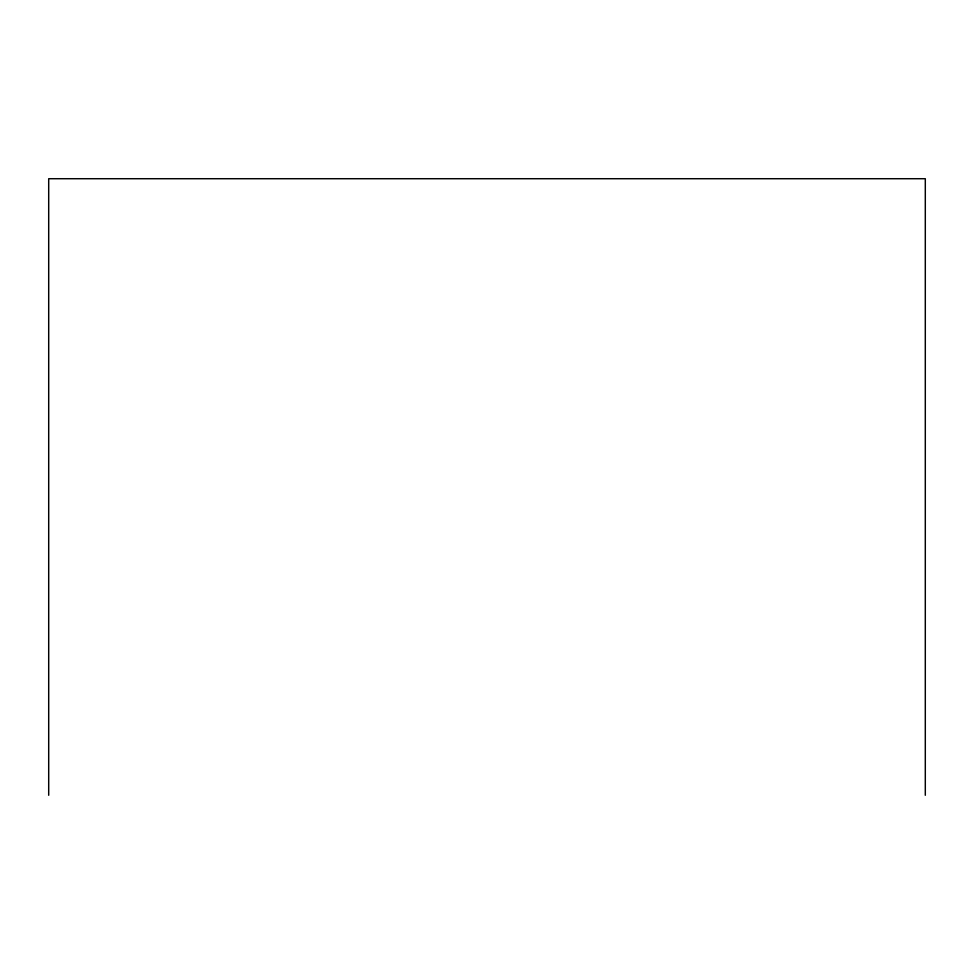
<?xml version="1.0" encoding="UTF-8"?>
<svg xmlns="http://www.w3.org/2000/svg" width="974" height="974" viewBox="0 0 974 974"><rect width="100%" height="100%" fill="white"/><g stroke="black" fill="none" stroke-linecap="round" stroke-linejoin="round"><path stroke-width="1.46" d="M925.3 795.283L925.3 178.717L48.7 178.717L48.7 795.283"/></g></svg>
